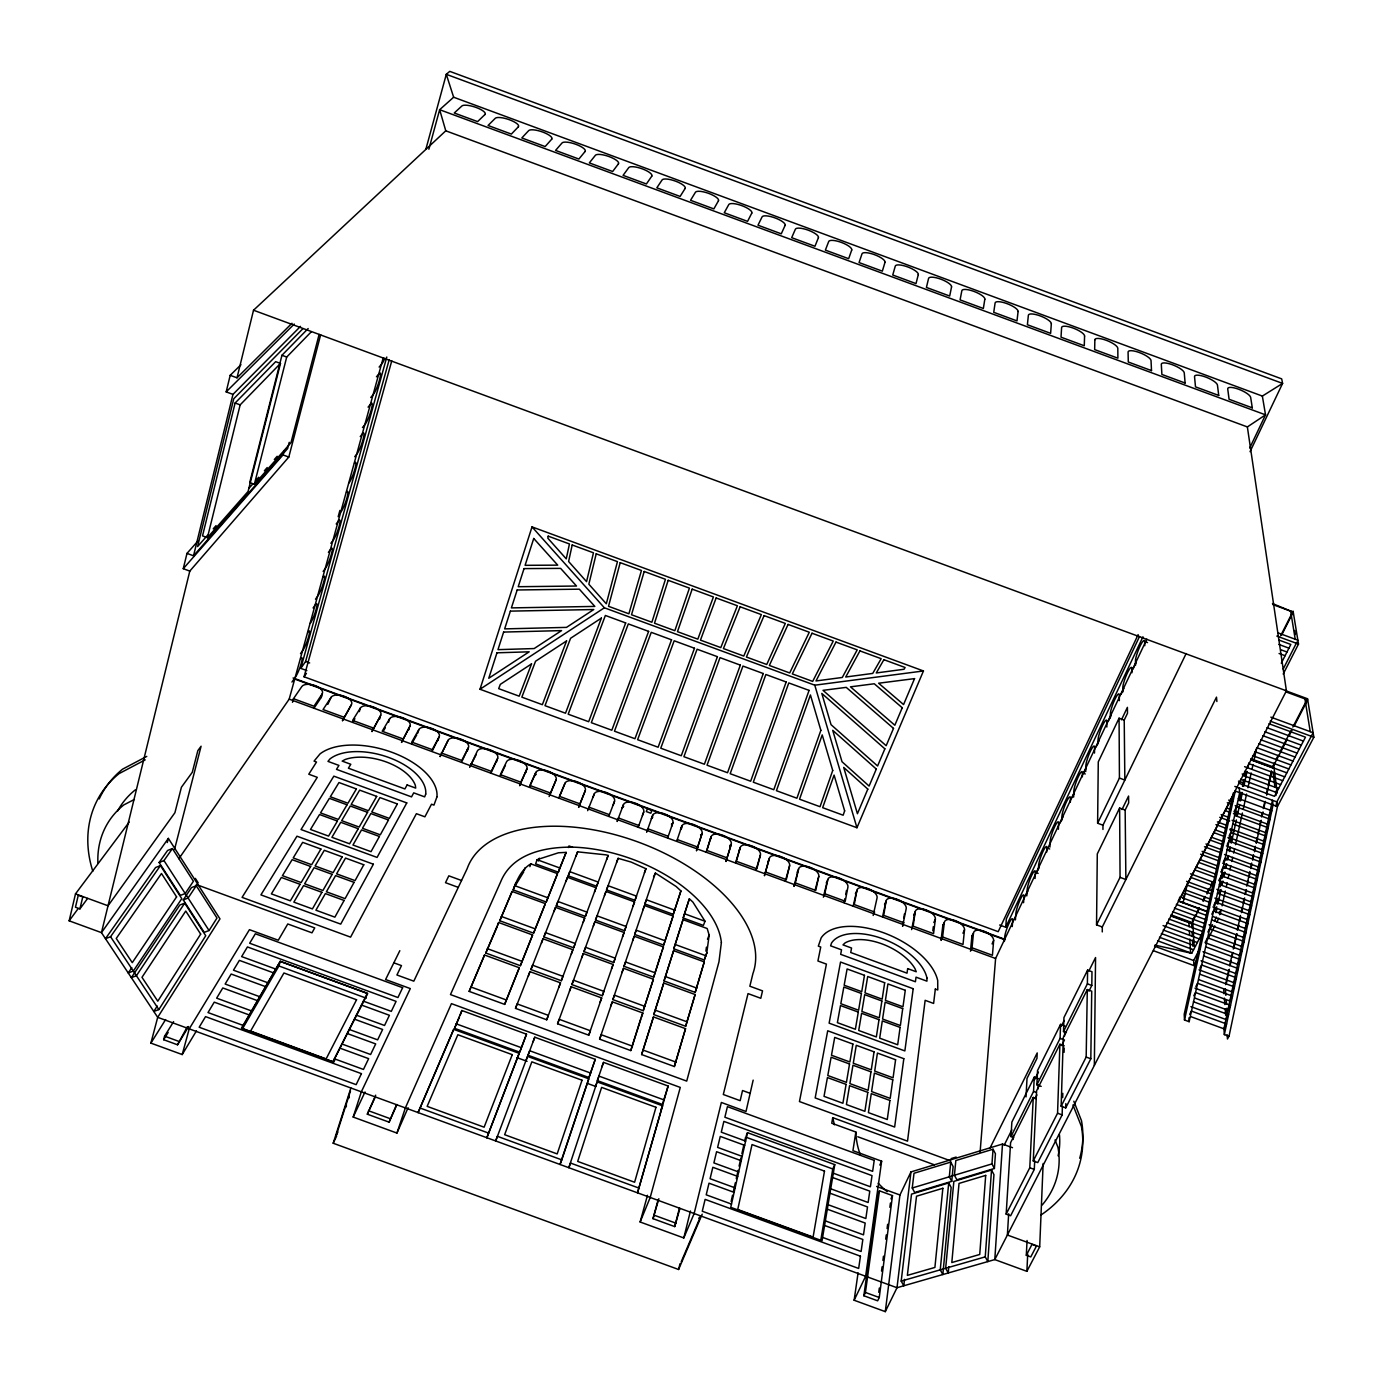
<?xml version="1.0" encoding="UTF-8"?>
<svg xmlns="http://www.w3.org/2000/svg" width="1383" height="1383" viewBox="0 0 1383 1383"><rect width="100%" height="100%" fill="white"/><g stroke="black" fill="none" stroke-linecap="round" stroke-linejoin="round"><path stroke-width="1.5" d="M1110.342 717.777L1110.342 714.026A11.444 1.971 -69.1 0 1 1114.802 699.556A11.444 1.971 -69.1 0 1 1119.296 695.096L1119.331 700.662M1106.832 727.026L1106.867 721.373A11.358 1.953 -69.2 0 0 1102.476 725.643A11.358 1.953 -69.2 0 0 1098.016 740.061L1097.981 743.864M1102.268 931.917L1102.303 926.973L1216.504 697.136L1216.884 701.509M1102.943 829.454L1102.977 825.202L1186.13 653.571M1094.351 1065.394L1095.561 957.537L1088.888 970.901M1102.303 926.973L1096.546 924.864L1097.289 853.916L1119.625 808.018L1125.157 810.058L1125.883 879.519L1120.057 877.358L1119.625 808.018M1102.977 825.202L1097.618 823.231L1098.275 761.895L1119.072 718.192L1124.223 720.094L1124.846 780.047L1119.435 778.059L1119.072 718.192M1094.506 753.061L1094.575 747.321A11.289 1.936 -69.4 0 0 1090.305 751.401A11.289 1.936 -69.4 0 0 1085.845 765.784L1085.724 771.576M1090.824 1058.773L1091.723 991.196L1087.297 989.571L1063.32 1037.406L1061.141 1106.21L1065.723 1107.887L1090.824 1058.773L1086.174 1057.061L1087.297 989.571M1088.94 991.179L1091.809 985.457L1091.982 971.73L1087.608 970.123L1063.942 1017.577L1063.51 1031.562L1066.414 1032.634M1063.51 1031.562L1087.384 983.832L1087.608 970.123M1082.353 776.831L1082.44 772.959L1085.257 773.979M1073.64 797.057L1073.813 791.18A11.202 1.902 -69.5 0 1 1078.273 776.848A11.202 1.902 -69.5 0 1 1082.44 772.959M1065.723 1107.887L1065.844 1103.582M1064.27 1045.859L1059.897 1044.251L1036.593 1090.772L1033.257 1160.942L1037.769 1162.584L1062.144 1114.905L1062.403 1106.262M1062.68 1097.635L1062.801 1093.331M1064.063 1052.325L1064.201 1048.02M1064.582 1035.988L1064.703 1031.96M1070.338 802.209L1070.459 798.268A11.133 1.884 -69.6 0 0 1066.379 801.967A11.133 1.884 -69.6 0 0 1061.937 816.281L1061.781 820.24M1033.257 1160.942L1057.563 1113.229L1059.897 1044.251M1041.174 1086.381L1036.87 1084.808L1060.087 1038.391L1060.571 1024.371L1064.875 1025.944M129.207 822.09L75.495 893.867L69.15 920.819L101.46 932.643L157.697 1017.335L896.997 1287.729L994.792 1259.585L1026.878 1271.34L1039.688 1246.844L1043.145 1163.483M1058.375 829.247L1058.617 823.283A11.064 1.867 -69.7 0 0 1054.641 826.792A11.064 1.867 -69.7 0 0 1050.198 841.071L1049.922 847.087M1026.878 1271.34L1027.707 1254.104M1036.87 1084.808L1037.544 1070.528L1060.571 1024.371M1036.126 1098.482L1033.257 1097.428L1010.593 1142.686L1006.167 1214.118L1010.627 1215.743L1034.294 1169.413L1034.691 1160.873M1038.045 1088.94L1038.235 1084.842M1006.167 1214.118L1029.782 1167.753L1033.257 1097.428M1013.791 1137.639L1010.973 1136.601L1033.55 1091.446L1034.259 1077.132L1038.512 1078.705M1026.324 1255.297L1031.995 1244.406L1036.455 1246.048L1030.767 1256.922L1026.324 1255.297L1027.05 1240.482M1046.741 852.014L1046.931 847.969L1049.68 848.989M1026.013 1096.909L1027.016 1078.429L1036.956 1058.41L1037.215 1052.93L989.934 1148.218M1038.391 869.613L1038.616 865.551A10.995 1.85 -69.8 0 1 1043.059 851.323A10.995 1.85 -69.8 0 1 1046.931 847.969M1035.037 878.499L1035.383 872.379L1038.114 873.382M1026.791 895.925L1027.154 889.736A10.926 1.815 -69.9 0 1 1031.597 875.56A10.926 1.815 -69.9 0 1 1035.383 872.379M1008.674 1213.79L1007.377 1235.019L1039.688 1246.844M1013.151 1139.488L1013.411 1135.236M1010.973 1136.601L1011.872 1122.062L1034.259 1077.132M1023.576 902.684L1023.973 896.495A10.874 1.798 -70 0 0 1020.274 899.503A10.874 1.798 -70 0 0 1015.848 913.644L1015.416 919.885M1012.494 1147.7L1002.502 1144.035L994.792 1259.585L1286.415 690.826L1247.362 426.932L445.775 130.815L439.656 109.706L453.641 97.225L1262.351 396.074L1282.594 383.419L1281.695 378.873L449.769 71.363L446.294 74.319L425.86 149.295M994.394 1168.479L995.432 1153.768L993.046 1149.221L955.826 1160.544L954.443 1175.239L956.863 1179.785L994.394 1168.479L991.974 1163.898L993.046 1149.221M1012.252 926.575L1012.684 920.317A10.805 1.781 -70.1 0 0 1009.089 923.153A10.805 1.781 -70.1 0 0 1004.663 937.259L1004.352 941.46M991.525 1170.035L993.945 1174.634L987.808 1261.59L985.249 1256.853L991.525 1170.035L953.855 1181.393L945.661 1268.263L948.237 1272.982L948.824 1266.621M999.65 925.02L1005.735 927.25L1006.357 918.831L1139.523 636.457M980.098 1152.229L995.604 958.471L1146.835 639.153M993.651 940.544L992.424 955.273L972.042 947.787L973.459 933.127A10.891 5.411 25.4 0 1 984.056 931.208A10.891 5.411 25.4 0 1 993.651 940.544L992.06 943.915M951.746 1181.341L953.146 1166.612L950.743 1162.1L914.007 1173.268L912.244 1187.997L914.699 1192.492L951.746 1181.341L949.308 1176.795L950.743 1162.1M970.659 949.084L971.886 936.498L973.459 933.127M948.721 1182.932L940.25 1269.836L942.826 1274.538L951.158 1187.478L948.721 1182.932L911.518 1194.134L901.197 1281.107L903.79 1285.775L904.534 1279.396M964.521 929.843L963 944.468L942.601 936.982L944.33 922.444A10.874 5.428 25 0 1 955.048 920.542A10.874 5.428 25 0 1 964.521 929.843L962.948 933.214M944.33 922.444L942.791 925.815L941.045 940.388L942.601 936.982M1002.502 1144.035L910.965 1171.92L896.997 1287.729L885.293 1311.637L854.141 1300.245L858.082 1272.844M935.375 919.159L933.56 933.663L913.16 926.178L915.183 911.743A10.857 5.446 24.6 0 1 926.022 909.893A10.857 5.446 24.6 0 1 935.375 919.159L933.853 922.53M932.799 930.845L933.318 926.696M885.293 1311.637L899.935 1194.998L910.965 1171.92M879.26 1297.513L892.502 1195.603L879.45 1190.832L877.946 1194.03L863.839 1295.75L877.652 1300.815L879.26 1297.513L865.43 1292.465L879.45 1190.832M878.758 1292.31L879.329 1288.057M881.541 1271.063L882.095 1266.811M882.924 1260.432L883.478 1256.179M885.708 1239.185L886.261 1234.933M887.091 1228.553L887.644 1224.301M889.874 1207.307L890.427 1203.054M706.782 952.904L709.151 935.098L707.18 928.529L683.012 919.66L673.798 948.79L704.293 959.975L706.782 952.904L704.293 959.975M705.9 951.141L706.436 947.182M950.622 1160.856L832.722 1117.654L831.753 1123.221L855.852 1132.037L852.931 1150.656L881.645 1161.184L865.637 1276.25L854.141 1300.245M911.639 929.601L915.183 911.743M903.203 922.15L902.598 926.282L906.245 908.458A10.839 5.446 24.1 0 0 896.997 899.227A10.839 5.446 24.1 0 0 886.054 901.042L882.544 916.739M903.825 918.035L904.43 913.904M886.054 901.042L883.72 915.373L904.119 922.859M834.762 1164.624L822.038 1240.741L730.76 1207.342L747.511 1132.677L834.762 1164.624L832.773 1168.981L820.672 1240.949M873.174 915.477L877.099 897.757A10.822 5.463 23.7 0 0 867.954 888.577A10.822 5.463 23.7 0 0 856.89 890.341L853.173 905.951M856.89 890.341L854.279 904.568L874.678 912.054M844.149 902.65L844.927 898.587M845.704 894.524L846.482 890.462M824.821 893.746L827.743 879.623A10.805 5.463 23.3 0 1 838.928 877.911A10.805 5.463 23.3 0 1 847.935 887.039L845.22 901.232L824.821 893.746L823.352 897.187M823.784 895.164L827.743 879.623M1224.353 1034.622L1273.034 804.958L1272.446 800.29L1223.938 1028.814L1224.353 1034.622L1229.003 1036.334L1277.425 806.583L1313.85 737.225L1307.523 698.761L1285.222 690.549M1275.956 806.099L1276.837 801.898L1313.107 732.713L1270.839 717.155M818.788 876.338L815.763 890.427L795.346 882.924L798.579 868.922A10.805 5.48 22.8 0 1 809.885 867.245A10.805 5.48 22.8 0 1 818.788 876.338L815.175 889.839M1225.649 984.644L1228.778 969.967M1229.677 965.783L1232.374 953.198M1233.273 949.015L1236.402 934.338M1237.301 930.137L1240.447 915.477M1241.346 911.276L1242.245 907.092M1243.144 902.892L1244.043 898.708M1244.942 894.507L1245.824 890.324M1246.723 886.123L1249.869 871.463M1250.768 867.262L1251.667 863.078M1252.566 858.878L1253.465 854.694M1254.346 850.493L1255.245 846.31M1256.144 842.109L1257.043 837.925M1257.942 833.724L1258.841 829.541M1259.74 825.34L1260.639 821.156M1261.538 816.955L1262.437 812.772M1263.319 808.571L1264.667 802.296M1266.465 793.911L1267.364 789.71M1268.263 785.527L1271.409 770.85M1226.202 983.987L1229.349 969.293M1230.248 965.109L1231.147 960.908M1232.046 956.708L1232.945 952.507M1233.843 948.306L1236.972 933.629M1237.871 929.428L1238.77 925.227M1239.669 921.026L1240.568 916.843M1241.467 912.642L1244.614 897.947M1245.513 893.746L1246.411 889.546M1247.31 885.362L1248.209 881.161M1249.108 876.96L1250.007 872.759M1250.906 868.559L1251.788 864.375M1252.687 860.174L1253.586 855.973M1254.485 851.772L1255.384 847.572M1256.283 843.388L1261.227 820.292M1262.126 816.091L1263.025 811.907M1263.924 807.707L1265.272 801.414M1266.621 795.104L1271.547 772.025M1220.238 914.267L1221.172 910.049M1222.088 905.83L1225.321 891.067M1226.254 886.849L1227.17 882.631M1228.104 878.412L1229.02 874.194M1229.936 869.976L1230.87 865.758M1231.786 861.54L1232.72 857.322M1233.636 853.104L1234.57 848.885M1235.486 844.667L1242.418 813.031M1243.334 808.813L1246.567 794.049M1247.95 787.722L1251.183 772.959M1252.116 768.741L1253.033 764.522M1253.966 760.304L1256.732 747.65L1292.967 761.065M1233.429 792.77L1184.211 1014.24L1184.488 1019.997L1189.138 1021.691L1239.687 792.684L1239.22 788.051M1216.521 903.566L1217.455 899.365M1220.221 886.78L1221.154 882.579M1222.071 878.378L1223.004 874.177M1230.403 840.605L1231.319 836.404M1235.953 815.417L1236.886 811.216M1239.185 800.722L1241.035 792.321M1242.435 786.028L1243.818 779.735M1244.752 775.535L1245.668 771.334M1215.968 912.694L1216.902 908.475M1217.818 904.257L1221.068 889.494M1222.002 885.276L1222.918 881.057M1223.851 876.857L1224.785 872.638M1225.701 868.42L1226.635 864.202M1227.568 859.984L1228.502 855.766M1229.418 851.548L1230.351 847.33M1231.285 843.111L1236.385 819.929M1237.301 815.711L1239.635 805.165M1240.551 800.947L1242.418 792.511M1243.801 786.184L1247.051 771.42M1247.985 767.219L1248.901 763.001M1184.488 1019.997L1235.278 791.076L1277.425 806.583L1276.837 801.898L1234.829 786.443M731.14 1201.464L732.541 1195.223M733.474 1191.074L735.341 1182.759M736.275 1178.61L738.142 1170.295M739.075 1166.146L740.96 1157.83M741.893 1153.681L743.76 1145.366M744.694 1141.217L745.627 1137.068L832.773 1168.981M753.165 1080.123L746.007 1111.5L721.356 1102.476L694.145 1213.531L683.79 1237.958L640.139 1222.002L647.486 1195.292M1183.053 902.874L1187.841 881.835M1208.068 912.071L1178.765 901.301L1179.734 897.1M798.579 868.922L793.911 886.382L795.346 882.924M79.92 908.873L82.773 896.91L78.278 895.268L75.46 907.231L79.92 908.873L87.613 898.449M785.354 881.057L789.624 865.637A10.787 5.48 22.4 0 0 780.825 856.578A10.787 5.48 22.4 0 0 769.397 858.203L764.471 875.577L769.397 858.203M789.624 865.637L786.305 879.605L765.871 872.12M320.666 334.738L288.805 457.064L189.799 571.093L183.265 568.69L186.982 553.39L198.305 540.615M300.509 326.371L232.966 394.38L226.172 391.89L230.2 375.312L240.97 364.732M189.799 571.093L101.46 932.643L168.363 838.392L219.983 918.882L157.697 1017.335L150.885 1043.11L182.21 1054.555L196.455 1030.854M186.982 553.39L193.534 555.793L232.966 394.38M230.2 375.312L237.012 377.818L253.521 310.224L445.775 130.815M235.11 403.006L202.523 535.878L207.415 537.676L248.076 491.449L280.472 363.435L275.666 361.672L235.11 403.006L240.158 404.873L280.472 363.435M350.884 1087.989L333.199 1143.24L678.586 1269.49L680.004 1263.734M207.415 537.676L240.158 404.873M683.79 1237.958L690.445 1211.007M308.167 328.532L281.942 355.275L249.735 482.581L254.368 484.292L290.983 442.646L319.145 334.392M254.368 484.292L286.713 357.039L311.348 331.73M658.031 1200.012L653.018 1218.665L674.731 1226.6L679.502 1207.86M674.731 1226.6L679.848 1208.69M167.291 842.558L168.363 838.392M174.517 849.456L201.088 746.232L197.838 750.641L192.272 772.319L181.415 787.238L174.915 812.72L108.03 905.779L75.495 893.867M183.265 568.69L282.996 454.921L284.068 450.772M289.237 442.318L287.612 448.576L193.534 555.793M755.948 870.27L760.443 854.919A10.787 5.48 21.9 0 0 751.764 845.912A10.787 5.48 21.9 0 0 740.233 847.502L735.566 862.785M760.443 854.919L756.829 868.783L736.396 861.298L740.233 847.502M346.39 1104.481L346.269 1105.708M188.641 1026.532L177.525 1044.787L163.643 1039.705L164.594 1036.161L173.601 1021.639M348.758 1097.134L348.395 1098.448L349.311 1096.926M653.018 1218.665L658.861 1198.733M177.525 1044.787L187.379 1026.67M428.868 149.226L439.656 109.706L1265.531 414.848L1249.748 447.971M182.21 1054.555L189.229 1028.866L249.441 929.67L278.294 940.233L287.768 923.965L311.97 932.834L314.736 927.924L196.265 884.532M338.178 516.672L339.907 510.431M178.891 858.705L289.185 699.141L383.264 357.73M306.853 670.599L300.785 668.369L386.791 357.039M292.47 702.305L293.473 698.692L301.84 686.538A10.926 5.446 15.3 0 1 315.134 685.588A10.926 5.446 15.3 0 1 322.118 693.989L321.098 697.568L314.114 708.079M300.785 668.369L305.608 661.472L389.142 359.891M1138.14 634.607L998.198 931.675L304.053 676.788L391.769 360.825M601.83 1066.846L603.541 1062.386L668.127 1086.035L637.511 1192.82L662.561 1105.812L597.162 1081.869L595.433 1086.364M603.541 1062.386L597.318 1080.607L662.405 1104.429L668.127 1086.035M674.368 1066.535L685.536 1028.658L653.467 1016.92L641.643 1054.555L674.368 1066.535L685.536 1028.658M685.674 1026.272L695.113 994.533L663.754 983.036L653.796 1014.586L685.674 1026.272L695.113 994.533M695.2 992.389L704.258 961.894L673.607 950.657L664.013 980.945L695.2 992.389L704.258 961.894M351.386 704.725L342.5 720.664L351.386 704.725A10.891 5.446 15.7 0 0 344.298 696.289A10.891 5.446 15.7 0 0 331.107 697.291L327.788 704.379M731.261 844.2L725.971 861.436L731.261 844.2A10.787 5.48 21.5 0 0 722.704 835.228A10.787 5.48 21.5 0 0 711.052 836.784L706.16 851.997M242.284 1029.108L278.917 965.974L280.248 961.375L367.359 993.253L332.957 1061.816L241.818 1028.485L280.248 961.375L367.688 993.616L332.957 1061.816L241.489 1028.105L280.248 961.375M359.321 711.605L360.375 708.027A10.874 5.463 16.2 0 1 373.445 706.99A10.874 5.463 16.2 0 1 380.636 715.478L372.027 731.503L380.636 715.478M388.554 722.341L389.626 718.78A10.857 5.463 16.6 0 1 402.574 717.691A10.857 5.463 16.6 0 1 409.904 726.213L401.554 742.36L409.904 726.213M711.052 836.784L706.92 850.459L727.354 857.961M683.167 918.001L689.356 898.794L692.918 902.114L705.019 921.268L703.377 925.4L683.167 918.001L689.356 898.794M641.643 1054.555L653.467 1016.92M653.796 1014.586L663.754 983.036M664.013 980.945L673.607 950.657M673.798 948.79L683.012 919.66M417.787 733.059L418.876 729.515A10.839 5.48 17 0 1 431.721 728.392A10.839 5.48 17 0 1 439.137 736.949L432.084 751.384M702.08 833.5L696.513 850.631L702.08 833.5A10.77 5.497 21 0 0 693.626 824.562A10.77 5.497 21 0 0 681.854 826.066L680.54 829.541A10.77 5.497 21.1 0 1 681.957 827.812M630.786 1050.579L642.836 1013.013L612.306 1001.828L599.6 1039.152L630.786 1050.579L640.536 1019.306M623.526 968.29L612.859 999.598L643.233 1010.714L653.381 979.233L623.526 968.29L621.883 972.577M653.692 977.176L663.442 946.94L634.244 936.222L623.992 966.285L653.692 977.176L661.178 953.164M644.513 905.537L634.659 934.441L663.702 945.09L673.089 916.03L644.513 905.537L642.939 909.72M655.386 873.053L644.858 903.946L673.279 914.37L680.903 890.929L676.131 886.486L655.386 873.053L653.519 876.96M643.233 1010.714L653.381 979.233M663.702 945.09L673.089 916.03M673.279 914.37L680.903 890.929M448.127 740.251L440.157 756.518L448.127 740.251A10.822 5.48 17.5 0 1 460.833 739.092A10.822 5.48 17.5 0 1 468.388 747.684L461.559 762.189M350.487 1090.893L336.138 1135.72L337.901 1132.02M480.005 689.253L532.023 526.888L923.446 670.962L856.959 827.743L480.005 689.253L604.371 607.794L814.777 685.19L923.446 670.962M408.089 1107.731L396.938 1133.075L353.184 1117.066L361.343 1091.827L410.302 988.586L385.598 979.527L399.825 950.691M469.667 767.358L477.36 750.986A10.822 5.48 17.9 0 1 489.962 749.776A10.822 5.48 17.9 0 1 497.621 758.42L491.017 773.011M396.99 1104.533L389.09 1122.149L367.325 1114.197L375.675 1095.163M597.162 1081.869L568.811 1167.701L570.591 1163.086L639.378 1188.239M676.736 841.192L681.854 826.066M389.09 1122.149L396.385 1105M667.695 837.873L672.899 822.781A10.77 5.497 20.6 0 0 664.549 813.878A10.77 5.497 20.6 0 0 652.672 815.348L651.376 818.822A10.77 5.497 20.6 0 1 652.828 817.128M588.985 1077.547L595.26 1059.361L534.772 1037.215L528.029 1055.246L588.985 1077.547L595.26 1059.361M561.775 1159.87L588.778 1078.809L527.545 1056.387L495.684 1140.94L497.361 1136.307L561.775 1159.87L560.011 1164.486L588.778 1078.809M396.938 1133.075L405.375 1107.921L451.446 1003.643L680.28 1087.436L650.2 1197.471L640.139 1222.002M520.821 782.156L519.628 785.682L526.854 769.155A10.805 5.48 18.3 0 0 519.074 760.46A10.805 5.48 18.3 0 0 506.593 761.722L500.352 774.636L520.821 782.156L526.854 769.155M453.693 1029.35L418.098 1112.572L453.693 1029.35L519.161 1053.327L486.868 1137.725L519.161 1053.327M529.533 787.152L535.826 772.44A10.787 5.497 18.8 0 1 548.187 771.161A10.787 5.497 18.8 0 1 556.07 779.874L549.933 794.637M454.54 1028.33L461.853 1010.506L526.508 1034.19L519.697 1052.186L454.54 1028.33L459.484 1016.92M460.314 1015.018L461.853 1010.506M469.165 991.386L484.534 955.013L519.299 967.754L504.657 1004.386L469.165 991.386L484.534 955.013M485.796 953.025L498.641 922.513L532.611 934.977L520.371 965.697L485.796 953.025L497.137 926.852M497.638 925.417L498.641 922.513M499.782 920.75L512.108 891.447L545.351 903.635L533.579 933.145L499.782 920.75L512.108 891.447M571.127 986.736L557.574 1023.766L588.76 1035.193L601.674 997.938L571.127 986.736L569.519 991.11M583.263 953.544L571.905 984.592L602.279 995.725L613.136 964.487L583.263 953.544L581.69 957.849M594.88 921.787L583.972 951.608L613.672 962.499L624.096 932.505L594.88 921.787L593.324 926.04M605.996 891.413L595.503 920.075L624.563 930.724L634.572 901.906L605.996 891.413L604.457 895.596M618.115 858.324L606.549 889.891L634.97 900.316L645.93 868.731L631.167 862.076L618.115 858.324L616.593 862.439M513.179 889.874C516.793 880.072 521.564 869.233 530.847 863.856L557.522 873.641L546.233 902.01L513.179 889.874L515.824 882.873M549.12 796.522L556.07 779.874M524.226 870.443L525.212 867.625M529.879 866.657L530.847 863.856M537.088 859.673L535.636 863.874L558.334 872.206L566.148 852.395L558.455 852.775L537.088 859.673L559.821 868.005L566.148 852.395M585.286 790.609L578.613 807.344L585.286 790.609A10.787 5.497 19.2 0 0 577.281 781.844A10.787 5.497 19.2 0 0 565.042 783.176L558.974 797.956M538.35 860.987L539.318 858.186M647.313 830.388L652.672 815.348M504.657 1004.386L519.299 967.754M520.371 965.697L532.611 934.977M533.579 933.145L545.351 903.635M546.233 902.01L557.522 873.641M558.334 872.206L559.821 868.005M515.513 1008.363L517.104 1003.902L548.342 1015.347L546.717 1019.79L515.513 1008.363L529.931 971.644L560.495 982.846L558.905 987.22M528.375 976.035L529.931 971.644M530.934 969.569L532.507 965.196L562.933 976.346L561.325 980.703L530.934 969.569L543.018 938.78L572.89 949.723L571.3 954.045M593.013 797.403L594.258 793.911A10.787 5.497 19.7 0 1 606.376 792.528A10.787 5.497 19.7 0 1 614.501 801.327L613.239 804.82M541.462 943.102L543.018 938.78M543.917 936.931L545.455 932.609L575.207 943.517L573.634 947.822L543.917 936.931L555.517 907.352L584.732 918.07L583.177 922.323M553.995 911.622L555.517 907.352M556.329 905.709L557.85 901.457L586.945 912.123L585.407 916.376L556.329 905.709L567.479 877.289L596.056 887.765L594.534 891.966M565.975 881.49L567.479 877.289M568.223 875.837L569.727 871.636L598.182 882.077L596.661 886.261L568.223 875.837L577.593 851.842L605.996 854.85L608.14 855.455L606.636 859.586M576.106 855.991L577.593 851.842M638.272 827.069L643.7 812.063A10.77 5.497 20.1 0 0 635.471 803.212A10.77 5.497 20.1 0 0 623.456 804.629L617.146 821.485L618.426 817.975L638.877 825.495M519.697 1052.186L526.508 1034.19M525.903 1060.899L527.545 1056.387M528.029 1055.246L529.672 1050.734L590.697 1073.087M533.146 1041.693L534.772 1037.215M623.456 804.629L622.194 808.104A10.77 5.497 20.1 0 1 623.698 806.427M606.549 889.891L608.088 885.708L636.543 896.149L634.97 900.316M557.574 1023.766L559.199 1019.323L590.42 1030.767L588.76 1035.193M571.905 984.592L573.513 980.219L603.922 991.369L602.279 995.725M583.972 951.608L585.545 947.303L615.279 958.212L613.672 962.499M595.503 920.075L597.058 915.84L626.153 926.506L624.563 930.724M642.404 815.538L643.7 812.063M546.717 1019.79L560.495 982.846M561.325 980.703L572.89 949.723M573.634 947.822L584.732 918.07M585.407 916.376L596.056 887.765M596.661 886.261L608.14 855.455M646.622 832.307L647.936 828.815L668.369 836.317M644.392 872.846L645.93 868.731M632.999 906.072L634.572 901.906M622.506 936.74L624.096 932.505M611.511 968.774L613.136 964.487M600.032 1002.295L601.674 997.938M672.899 822.781L671.585 826.239A10.77 5.497 20.6 0 0 671.481 823.974M644.858 903.946L646.449 899.78L674.887 910.221M634.659 934.441L636.266 930.206L665.344 940.872M632.636 940.457L634.244 936.222M623.992 966.285L625.617 961.998L655.352 972.906M612.859 999.598L614.501 995.241L644.91 1006.392M610.646 1006.184L612.306 1001.828M599.6 1039.152L601.294 1034.743L632.498 1046.188M608.831 816.264L614.501 801.327M597.318 1080.607L599.046 1076.13L664.203 1099.986M661.817 951.158L663.442 946.94M641.159 1017.352L642.836 1013.013M707.491 939.247L709.151 935.098M587.671 810.663L594.258 793.911M660.763 1110.272L662.561 1105.812M568.344 847.554L568.983 845.947L572.787 847.347M681.197 1261.866L699.642 1218.596M678.586 1269.49L702.184 1214.188M565.042 783.176L559.406 796.314L579.857 803.817M746.25 1135.599L747.511 1132.677M535.826 772.44L529.879 785.475L550.348 792.978M367.325 1114.197L375.45 1096.667M970.451 951.193L972.042 947.787M879.847 1165.039L881.645 1161.184M353.184 1117.066L365.026 1091.982M1005.735 927.25L1142.963 636.785M1026.03 894.939L1027.88 891.05M1037.094 871.567L1038.944 867.66M1060.173 822.833L1062.957 816.99M1072.188 797.507L1074.021 793.617M1084.186 772.181L1086.035 768.274M1096.183 746.837L1098.949 740.994M1108.181 721.511L1110.947 715.651M1121.112 694.231L1123.878 688.371M1133.109 668.888L1135.875 663.045M333.199 1143.24L336.605 1136.117M890.98 1198.802L892.502 1195.603M1121.457 719.834L1127.404 707.353L1127.491 713.265L1124.223 720.094M1250.042 451.688L1282.594 383.419L446.294 74.319L453.641 97.225M345.733 1107.351L346.442 1105.899M863.839 1295.75L865.43 1292.465M500.076 776.33L505.417 765.248M1097.618 823.231L1119.435 778.059M1121.993 809.556L1128.58 796.055L1128.666 802.883L1125.157 810.058M497.621 758.42L491.293 771.299L470.825 763.796M1096.546 924.864L1120.057 877.358M698.864 1218.388L699.47 1217.144M1034.588 1079.725L1038.408 1072.084M1061.262 1026.272L1064.115 1020.533M1004.179 1145.193L1011.82 1129.911M1035.02 1098.672L1036.904 1094.904M1061.66 1045.565L1064.443 1039.999L1060.087 1038.391M1280.675 635.713L1293.088 611.148L1298.499 644.063L1283.199 674.057M1281.782 634.814L1293.243 612.116L1272.637 604.509M333.424 1062.714L335.36 1058.911M1281.28 663.218L1290.823 644.443L1278.722 639.983M1283.165 669.095L1296.891 642.127M1061.141 1106.21L1086.174 1057.061M471.534 763.693L476.219 754.513M1178.765 901.301L1235.278 791.076M1182.793 897.982L1185.162 893.366L1209.451 902.286M1242.816 786.357L1244.389 783.279L1238.494 781.118M1240.274 795.795L1241.865 792.736M1229.176 835.695L1230.853 832.445L1264.511 844.84L1261.953 849.698L1228.329 837.32M1227.274 844.27L1228.951 841.037L1262.696 853.432L1260.138 858.29L1226.427 845.895M1230.472 842.385L1232.063 839.308L1228.069 837.839M468.388 747.684L461.749 760.46L441.281 752.957M1228.674 850.51L1230.265 847.433M1192.44 920.594L1195.327 915.027M1197.263 911.311L1199.182 907.594M1203.037 900.16L1204.973 896.443M1206.892 892.726L1208.828 889.01M1210.747 885.293L1212.684 881.576M1287.141 739.525L1272.446 767.824L1274.262 762.88M1276.215 759.111L1278.169 755.343M1280.122 751.574L1290.892 730.829M1292.846 727.06L1307.523 698.761M1223.454 861.54L1225.148 858.29L1259.031 870.754L1256.456 875.612L1222.624 863.165M1191.558 923.723L1199.268 908.856M1203.124 901.422L1205.06 897.705M1206.979 893.988L1213.738 880.971M1289.094 735.756L1292.033 730.086M1293.987 726.317L1306.728 701.786M1226.081 860.209L1228.467 855.61M1221.535 870.218L1223.229 866.985L1257.182 879.467L1254.606 884.325L1220.688 871.843M1224.283 868.403L1226.669 863.805M1222.468 876.632L1224.854 872.033M1220.636 884.895L1222.244 881.818M1218.821 893.176L1220.411 890.116M1213.773 905.329L1215.484 902.096L1249.713 914.682L1247.138 919.539L1212.926 906.954M1216.971 901.509L1218.579 898.431M1211.819 914.215L1213.513 910.965L1247.829 923.567L1245.236 928.425L1212.995 916.566M1154.891 945.108L1191.697 953.302L1203.054 931.589L1168.825 919.021M1215.138 909.858L1216.746 906.799M1207.878 932.056L1209.572 928.823L1244.043 941.477L1241.45 946.335L1209.053 934.424M1153.422 950.709L1193.944 965.593L1193.65 960.528L1199.597 949.205M1209.503 930.31L1212.476 924.657M1214.447 920.871L1216.435 917.102M1193.944 965.593L1196.917 959.906M1207.86 939.092L1214.81 925.832M1216.798 922.046L1218.786 918.26M1199.891 968.221L1201.602 964.988L1236.35 977.746L1233.74 982.604L1199.026 969.846M1195.846 986.546L1197.557 983.296L1232.46 996.123L1229.85 1000.964L1194.981 988.171M1193.806 995.76L1195.517 992.51L1230.49 1005.372L1227.879 1010.212L1194.877 998.094M1189.708 1014.309L1191.42 1011.077L1226.548 1023.973L1223.938 1028.814L1190.798 1016.643M1229.003 1036.195L1227.464 1039.013L1227.136 1034.709M439.137 736.949L432.205 749.621L411.736 742.101L418.876 729.515M411.65 743.881L416.767 734.874M383.229 731.261L385.356 727.7M389.626 718.78L382.175 731.261L402.66 738.764M514.355 887.143L523.742 871.86M163.643 1039.705L168.156 1032.427M150.885 1043.11L165.614 1019.582M352.665 722.22L354.895 718.693M360.375 708.027L352.613 720.405L373.099 727.925M157.23 1006.046L153.79 1011.457L158.855 1009.573L205.739 935.738L184.7 903.151L179.825 905.035L131.35 977.643L136.416 975.724L184.7 903.151M209.058 930.534L216.993 918.035L196.265 885.742L191.459 887.627L183.265 899.901L204.217 932.367L209.058 930.534L163.972 860.572L172.408 848.557L193.395 881.265L185.201 893.522L180.36 895.406L159.114 862.508L167.585 850.476L172.408 848.557M331.107 697.291L323.052 709.548L343.537 717.068M322.118 693.989L313.976 706.212L293.473 698.692M196.265 885.742L188.105 898.016L183.265 899.901M131.8 967.668L128.239 972.975L133.321 971.039L181.778 898.639L160.445 865.602L155.57 867.539L105.471 938.694L110.554 936.723L160.445 865.602M304.053 676.788L306.438 673.348M291.951 682.061L295.564 676.892A10.839 1.642 -69.5 0 0 301.287 663.235A10.839 1.642 -69.5 0 0 300.56 658.775M300.509 653.623L302.912 650.235A10.908 1.677 -69.6 0 0 308.668 636.543A10.908 1.677 -69.6 0 0 307.96 631.893M313.077 607.95L315.462 604.665A10.978 1.694 -69.7 0 1 316.119 609.505A10.978 1.694 -69.7 0 1 310.345 623.249M315.497 599.167L317.883 595.9A11.047 1.711 -69.8 0 0 323.674 582.139A11.047 1.711 -69.8 0 0 323.069 577.074M69.15 920.819L78.105 908.7M323.138 571.421L325.524 568.206A11.116 1.729 -69.9 0 0 331.332 554.41A11.116 1.729 -69.9 0 0 330.762 549.137L328.393 552.318M330.865 543.312L333.251 540.165A11.185 1.763 -70.1 0 0 339.094 526.318A11.185 1.763 -70.1 0 0 338.576 520.838L336.207 523.95M354.705 456.718L357.056 453.78A11.427 1.832 -70.4 0 0 362.968 439.811A11.427 1.832 -70.4 0 0 362.588 433.674L360.254 436.579M362.467 427.554L365.198 424.218A11.513 1.85 -70.5 0 0 371.145 410.215A11.513 1.85 -70.5 0 0 370.817 403.853L368.085 407.138M370.748 397.509L373.462 394.241A11.6 1.867 -70.7 0 0 379.426 380.221A11.6 1.867 -70.7 0 0 379.149 373.617L376.435 376.816M379.115 367.048L381.829 363.885A11.704 1.902 -70.8 0 0 384.872 358.266M207.536 535.273L197.596 546.562L233.779 398.719L302.86 328.739M213.224 528.825L216.076 525.609M248.75 488.527L253.02 483.687M255.855 480.471L258.69 477.239M264.378 470.79L267.213 467.558M274.318 459.502L277.17 456.286M226.172 391.89L294.233 324.054M237.012 377.818L291.969 323.259M1247.362 426.932L1265.531 414.848L1262.351 396.074M146.771 756.397L122.586 769.155A125.144 101.218 30.3 0 0 99.213 798.925M145.198 759.855L119.094 773.598A125.576 101.443 30.3 0 0 92.817 871.238M134.393 799.426L123.83 804.906A103.932 83.568 30.2 0 0 97.916 863.251M159.114 862.508L163.972 860.572M951.089 1158.608L956.154 1157.07M912.244 1187.997L991.974 1163.898M901.197 1281.107L985.249 1256.853M164.594 1036.161L178.493 1041.261M368.466 1110.722L390.248 1118.691M654.418 1215.294L676.149 1223.246M1182.413 897.844L1209.676 907.853M1178.195 900.748L1208.535 911.898M1176.345 904.361L1206.65 915.494M1211.56 919.868L1245.945 932.505L1243.352 937.363L1209.001 924.743M1174.426 908.095L1206.719 919.972M1172.577 911.708L1204.835 923.567M1171.315 914.941L1191.524 922.375L1191.8 927.786M1170.658 915.425L1202.899 927.284M1171.366 916.203L1191.593 923.637M1166.924 922.738L1201.118 935.288M1163.086 925.573L1199.251 938.867M1163.189 929.998L1197.315 942.549M1205.596 946.819L1240.205 959.543L1237.612 964.383L1203.037 951.694M1161.374 933.577L1195.465 946.093M1159.473 937.259L1193.546 949.775M1203.608 955.878L1238.286 968.619L1235.676 973.476L1201.049 960.753M1157.657 940.803L1191.697 953.302M1154.546 946.162L1193.65 960.528M1199.58 974.116L1234.414 986.909L1231.804 991.767L1198.94 979.7M305.608 661.472L309.654 662.958M1193.477 1001.776L1228.536 1014.655L1225.908 1019.496L1190.901 1006.634M293.11 677.964L1005.251 939.437M293.611 678.638L1004.801 939.766M1087.384 983.832L1091.809 985.457M588.916 807.153L609.367 814.656M677.428 839.637L697.862 847.139M289.185 699.141L995.604 958.471M684.792 913.852L705.019 921.268M514.649 885.621L547.737 897.74M675.44 944.589L705.97 955.774M461.542 880.504L448.818 875.837L445.499 882.682L458.292 887.385M1033.55 1091.446L1036.42 1092.501M1057.563 1113.229L1062.144 1114.905M501.286 916.428L535.117 928.823M665.69 976.692L696.894 988.136M487.3 948.634L521.91 961.323M655.49 1010.264L687.403 1021.968M1029.782 1167.753L1034.294 1169.413M470.704 986.909L506.23 999.926M643.354 1050.164L676.131 1062.161M393.844 962.827L401.485 965.611L396.921 974.98L413.811 981.169L467.16 868.645A152.199 83.844 20.4 0 1 638.133 842.022A152.199 83.844 20.4 0 1 752.957 973.459L749.845 986.217L762.534 990.868L760.788 998.284L748.03 993.599L723.309 1094.506L740.164 1100.678L742.533 1090.53L750.156 1093.331M857.771 1136.757L934.58 1164.884M456.096 1023.8L521.322 1047.674M876.632 1186.458L899.935 1194.998M275.822 969.103L241.645 956.587L247.436 946.94L396.091 1001.378L391.303 1011.371L363.383 1001.154M745.627 1141.096L721.286 1132.176L723.879 1121.388L872.016 1175.619L870.408 1186.77L833.327 1173.199M516.948 1057.632L527.079 1061.331M587.844 1083.581L595.952 1086.537M273.644 972.906L239.38 960.372L233.468 970.192L267.974 982.812M361.447 1005.043L389.418 1015.295L384.543 1025.477L356.365 1015.174M744.659 1145.331L720.266 1136.411L717.621 1147.406L742.187 1156.395M832.601 1177.521L869.786 1191.143L868.144 1202.501L830.716 1188.792M265.743 986.701L231.151 974.03L225.135 984.039L259.969 996.797M354.376 1019.133L382.624 1029.471L377.645 1039.86L349.207 1029.453M741.219 1160.717L716.584 1151.711L713.887 1162.913L738.695 1171.989M829.973 1193.201L867.504 1206.944L865.844 1218.527L828.054 1204.697M257.705 1000.739L222.784 987.963L216.647 998.163L251.81 1011.025M347.168 1033.481L375.692 1043.923L370.609 1054.503L341.895 1043.992M737.692 1176.397L712.833 1167.287L710.084 1178.714L735.134 1187.876M827.311 1209.191L865.188 1223.056L863.493 1234.846L825.357 1220.895M249.51 1015.053L214.244 1002.156L208.003 1012.563L243.494 1025.546M339.838 1048.107L368.639 1058.652L363.452 1069.439L334.461 1058.825M734.114 1192.371L709.012 1183.191L706.212 1194.826L731.486 1204.074M824.579 1225.476L862.836 1239.462L861.108 1251.494L822.591 1237.405M419.689 1107.887L488.545 1133.075M1272.481 603.541L1292.569 611.856M1278.03 632.895L1297.876 640.208M1276.837 636.076L1298.499 644.063M1278.86 644.443L1288.939 648.16M1280.935 649.785L1286.985 651.998M1279.068 653.485L1285.101 655.715M253.521 310.224L1286.415 690.826M1285.862 691.846L1307.696 699.902M1135.564 665.171L1135.478 660.936A11.617 2.023 -68.8 0 1 1139.938 646.397A11.617 2.023 -68.8 0 1 1144.657 641.522L1147.562 642.594M281.942 355.275L286.713 357.039M1270.199 721.148L1313.85 737.225M1268.989 723.741L1305.466 737.174L1274.521 796.331L1238.563 783.089M1266.966 727.683L1303.408 741.098M1264.892 731.763L1301.282 745.16M1262.869 735.687L1299.225 749.085M1260.795 739.749L1297.116 753.13M1258.772 743.656L1295.076 757.037M1254.709 751.609L1290.927 764.955M1252.635 755.637L1288.835 768.965M1250.924 758.731L1272.325 766.614M1250.647 759.526L1286.812 772.838M1251.062 759.907L1272.464 767.79M1248.59 763.537L1284.703 776.848M1244.596 766.683L1282.698 780.704M1244.562 771.42L1280.606 784.68M1242.193 773.961L1246.118 775.396M1242.574 775.275L1278.601 788.535M1240.534 779.251L1276.526 792.494M1238.338 798.492L1271.738 810.784L1269.196 815.642L1237.802 804.093M1228.674 800.117L1232.616 801.57M282.996 454.921L288.805 457.064M1227.291 802.745L1231.233 804.197M1235.192 805.649L1239.151 807.102M1226.894 808.087L1230.853 809.539M1225.511 810.732L1229.47 812.201M1233.429 813.653L1237.387 815.106M1234.604 815.4L1268.142 827.743L1265.583 832.601L1232.097 820.275M1221.154 814.622L1229.072 817.526M1219.737 817.301L1229.66 820.949M1232.737 823.905L1266.327 836.266L1263.785 841.123L1230.213 828.78M1217.386 821.917L1227.291 825.565M1215.951 824.631L1225.891 828.296M1229.867 829.748L1233.843 831.218M1215.571 829.973L1225.494 833.621M1214.136 832.722L1224.093 836.387M1211.767 837.337L1223.696 841.728M1210.315 840.103L1222.278 844.512M1227.049 849.646L1260.864 862.076L1258.305 866.934L1224.525 854.521M1205.959 843.976L1221.898 849.854M1204.472 846.776L1220.48 852.654M1202.104 851.392L1220.083 857.996M1200.617 854.227L1218.648 860.848M1200.254 859.569L1218.267 866.19M1198.75 862.422L1216.833 869.077M1196.399 867.037L1216.452 874.419M1194.877 869.924L1215 877.323M1190.504 873.814L1214.62 882.665M1219.374 884.463L1253.465 896.997L1250.889 901.854L1216.833 889.338M1190.988 877.462L1213.15 885.621M1186.597 881.334L1212.77 890.963M1217.42 893.262L1251.598 905.813L1249.022 910.671L1214.879 898.12M1187.063 885.016L1211.301 893.937M1184.695 889.632L1210.92 899.278M278.917 965.974L366.253 998.18M532.023 526.888L604.371 607.794M110.554 936.723L158.855 1009.573M195.349 878.378L198.201 882.838M1055.022 1139.955L1057.943 1147.25A103.569 83.17 8.9 0 1 1042.212 1204.973M1073.813 1101.231L1081.489 1120.697A124.695 100.734 8.7 0 1 1079.708 1158.245M1072.931 1104.948L1081.385 1126.367A125.144 100.959 8.8 0 1 1040.95 1215.017M814.777 685.19L856.959 827.743M832.722 1117.654L834.381 1124.777M1294.678 630.527L1295.335 634.555M1290.65 611.148L1295.214 639.223M1304.912 698.864L1310.237 731.659M1273.708 765.404L1277.287 793.081M1273 772.06L1274.919 786.996M1275.454 791.266L1276.008 795.519M1219.408 911.432L1219.65 914.733M1225.355 988.88L1225.857 995.345M1226.185 999.632L1226.514 1003.937M1226.842 1008.242L1227.343 1014.69M1223.713 989.485L1224.041 993.789M1224.37 998.094L1224.854 1004.559M1225.182 1008.864L1225.684 1015.329M1192.734 921.458L1194.134 946.007M1192.042 931.865L1192.267 935.963M1192.492 940.06L1192.855 946.197M1188.931 922.703L1189.155 926.8M1189.38 930.897L1189.605 934.994M1189.829 939.074L1190.607 953.406M1188.948 1017.853L1189.138 1021.691M1144.657 641.522L1144.778 645.705M1131.968 672.743L1131.899 668.473A11.531 2.005 -69 0 0 1127.301 673.141A11.531 2.005 -69 0 0 1122.823 687.645L1122.875 691.949M887.143 1191.662A102.377 82.582 8.8 0 1 878.222 1183.243M860.382 1154.943A102.377 82.582 8.8 0 1 855.852 1132.037M1059.447 1134.7A102.377 82.582 8.8 0 1 1058.099 1155.825M942.791 925.815A10.857 5.446 25 0 1 943.811 923.948M855.42 893.746A10.805 5.463 23.7 0 1 856.578 891.931M826.291 883.046A10.805 5.48 23.3 0 1 827.501 881.248M971.886 936.498A10.874 5.428 25.4 0 1 972.871 934.631M709.704 840.242A10.77 5.497 21.5 0 1 711.087 838.513M729.723 845.341A10.77 5.497 21.5 0 1 729.913 847.658M379.927 716.913A10.874 5.463 16.2 0 1 379.582 719.039M884.55 904.43A10.822 5.463 24.2 0 1 885.656 902.615M321.53 695.476A10.908 5.446 15.3 0 1 321.098 697.568M467.454 749.05A10.822 5.497 17.5 0 1 467.247 751.228M346.476 492.175A11.271 1.781 -70.2 0 1 346.943 497.863A11.271 1.781 -70.2 0 1 341.082 511.745M438.29 738.349A10.839 5.48 17 0 1 438.031 740.493M496.618 759.768A10.805 5.497 17.9 0 1 496.462 761.947M409.109 727.631A10.857 5.48 16.6 0 1 408.815 729.775M534.633 775.967A10.787 5.497 18.8 0 1 536.276 774.324M738.868 850.943A10.77 5.497 22 0 1 740.199 849.197M525.782 770.469A10.787 5.497 18.3 0 1 525.661 772.665M700.593 834.658A10.77 5.497 21.1 0 1 700.749 836.957M117.52 811.147A102.74 82.98 30.3 0 1 135.257 789.918M913.679 915.131A10.839 5.446 24.6 0 1 914.733 913.281M768.014 861.644A10.787 5.48 22.4 0 1 769.294 859.88M797.161 872.345A10.787 5.48 22.8 0 1 798.406 870.564M354.48 463.115A11.341 1.798 -70.3 0 1 354.912 469.027A11.341 1.798 -70.3 0 1 349.017 482.944M926.938 977.988L926.938 981.169L916.03 977.159L915.408 981.757L840.674 954.339L841.521 949.827L830.595 945.816L831.563 942.981A52.519 27.625 24.5 0 1 882.734 938.763A52.519 27.625 24.5 0 1 926.938 977.988M1094.852 339.855L1094.662 349.605L1117.896 358.18L1117.81 348.343A12.309 3.527 22.2 0 0 1106.365 340.339A12.309 3.527 22.2 0 0 1094.852 339.855M1084.583 336.052L1084.272 345.767L1061.02 337.175L1061.608 327.564A12.291 3.527 21.9 0 1 1073.277 328.117A12.291 3.527 21.9 0 1 1084.583 336.052M1051.339 323.778L1050.631 333.338L1027.396 324.746L1028.364 315.289A12.291 3.527 21.7 0 1 1040.172 315.894A12.291 3.527 21.7 0 1 1051.339 323.778M985.699 1175.394L979.734 1254.467L951.815 1262.541L959.024 1183.416L985.699 1175.394M942.86 1188.274L934.908 1267.433L907.369 1275.385L916.514 1196.209L942.86 1188.274M1018.095 311.486L1016.989 320.908L993.737 312.316L995.103 302.998A12.274 3.527 21.5 0 1 1007.066 303.655A12.274 3.527 21.5 0 1 1018.095 311.486M935.323 989.07L933.611 1003.436L925.141 1000.324L907.525 1141.148L799.46 1101.56L826.412 964.107L817.923 960.995L820.741 947.027L818.321 946.145L821.191 937.83A64.223 33.78 24.5 0 1 883.685 932.799A64.223 33.78 24.5 0 1 937.709 980.582L937.76 989.969L935.323 989.07M721.373 942.532L718.97 961.825L686.711 1081.108L450.478 994.584L500.698 881.784C512.523 852.62 547.149 846.396 575.207 847.226A115.826 63.756 20.4 0 1 721.373 942.532M903.825 1058.687L894.645 1127.041L815.175 1097.929L827.708 1030.784L903.825 1058.687M913.195 988.724L904.862 1050.924L829.126 1023.161L840.536 962.049L913.195 988.724M907.663 968.619L907.023 973.165L850.735 952.524L851.548 948.029L842.973 944.883L845.013 942.964A42.648 22.422 24.5 0 1 881.922 943.863A42.648 22.422 24.5 0 1 914.993 968.653L916.237 971.765L907.663 968.619M889.926 1100.453L887.264 1119.521L868.386 1112.606L871.273 1093.625L889.926 1100.453M892.796 1079.829L890.203 1098.396L871.584 1091.567L874.384 1073.07L892.796 1079.829M895.596 1059.724L893.072 1077.824L874.696 1071.082L877.427 1053.068L895.596 1059.724M900.108 1027.413L897.688 1044.77L879.692 1038.166L882.302 1020.896L900.108 1027.413M902.719 1008.622L900.368 1025.546L882.579 1019.029L885.137 1002.174L902.719 1008.622M905.277 990.297L902.978 1006.789L885.414 1000.358L887.921 983.918L905.277 990.297M860.433 1256.196L858.67 1268.453L702.27 1211.249L705.123 1199.389L860.433 1256.196M874.212 1160.389L872.638 1171.332L724.882 1117.239L727.423 1106.642L874.212 1160.389M867.815 1092.363L864.894 1111.327L846.413 1104.55L849.56 1085.672L867.815 1092.363M870.962 1071.825L868.126 1090.305L849.888 1083.615L852.948 1065.221L870.962 1071.825M874.056 1051.823L871.273 1069.837L853.276 1063.233L856.267 1045.306L874.056 1051.823M879 1019.686L876.338 1036.939L858.722 1030.473L861.592 1013.29L879 1019.686M881.887 1000.981L879.294 1017.819L861.886 1011.44L864.686 994.671L881.887 1000.981M884.688 982.743L882.164 999.166L864.98 992.856L867.694 976.502L884.688 982.743M984.834 299.195L983.348 308.478L960.079 299.886L961.842 290.707A12.274 3.544 21.2 0 1 973.96 291.415A12.274 3.544 21.2 0 1 984.834 299.195M846.085 1084.393L842.904 1103.271L824.026 1096.356L827.432 1077.564L846.085 1084.393M849.542 1063.976L846.431 1082.353L827.795 1075.525L831.114 1057.217L849.542 1063.976M852.896 1044.061L849.871 1061.988L831.477 1055.246L834.71 1037.406L852.896 1044.061M858.29 1012.079L855.385 1029.263L837.389 1022.659L840.484 1005.562L858.29 1012.079M861.419 993.478L858.601 1010.23L840.812 1003.712L843.837 987.03L861.419 993.478M864.479 975.326L861.73 991.663L844.166 985.232L847.105 968.964L864.479 975.326M824.493 1171.107L813.1 1237.059L737.744 1209.503L752.024 1144.571L824.493 1171.107M548.204 536.155L547.806 538.16L566.252 558.87L569.45 543.968L548.204 536.155M951.556 286.903L949.689 296.031L926.42 287.439L928.581 278.415A12.274 3.544 21 0 1 940.838 279.176A12.274 3.544 21 0 1 951.556 286.903M572.199 544.988L568.603 561.498L586.548 581.638L593.463 552.802L572.199 544.988M596.211 553.822L588.847 584.214L606.307 603.801L617.458 561.636L596.211 553.822M918.295 274.612L916.013 283.601L892.744 275.01L895.285 266.106A12.257 3.544 20.8 0 1 907.715 266.936A12.257 3.544 20.8 0 1 918.295 274.612M620.206 562.656L608.52 606.307L628.885 613.793L641.453 570.47L620.206 562.656M655.974 1107.282L634.607 1182.24L577.696 1161.426L601.622 1087.384L655.974 1107.282M644.201 571.473L631.512 614.761L651.877 622.246L665.448 579.304L644.201 571.473M884.999 262.321L882.337 271.154L859.068 262.563L862.007 253.815A12.257 3.544 20.5 0 1 874.575 254.697A12.257 3.544 20.5 0 1 884.999 262.321M668.179 580.307L654.505 623.214L674.852 630.7L689.426 588.121L668.179 580.307M496.964 652.811L488.769 678.258L529.188 651.808L496.964 652.811M503.619 632.066L497.966 649.647L534.149 648.558L561.567 630.613L503.619 632.066M510.362 611.13L504.657 628.885L566.511 627.381L593.756 609.54L510.362 611.13M517.173 589.971L511.399 607.898L594.828 606.411L579.339 589.175L517.173 589.971M524.036 568.603L518.21 586.72L576.504 586.029L560.616 568.378L524.036 568.603M533.734 538.471L525.091 565.319L557.712 565.146L533.734 538.471M582.036 1080.209L557.176 1153.923L504.639 1134.7L531.85 1061.833L582.036 1080.209M692.174 589.141L677.48 631.668L697.827 639.153L713.403 596.955L692.174 589.141M844.65 810.87L843.146 815.209L822.66 807.689L834.087 775.085L844.65 810.87M851.721 250.012L848.661 258.707L825.374 250.116L828.711 241.506A12.257 3.544 20.3 0 1 841.434 242.44A12.257 3.544 20.3 0 1 851.721 250.012M832.722 770.487L820.033 806.721L799.547 799.201L822.211 734.909L832.722 770.487M651.86 810.369L650.84 813.221L646.328 811.562L647.348 808.709L651.86 810.369M820.862 730.328L796.902 798.233L776.433 790.696L810.421 694.957L820.862 730.328M809.072 690.394L773.788 789.728L753.303 782.208L788.777 682.943L809.072 690.394M786.166 681.975L750.658 781.239L730.172 773.702L765.871 674.506L786.166 681.975M763.243 673.538L727.527 772.734L707.041 765.214L742.948 666.07L763.243 673.538M740.337 665.119L704.396 764.229L683.911 756.708L720.024 657.651L740.337 665.119M436.959 796.85L433.951 805.113L431.513 804.214L424.892 816.817L416.387 813.688L350.591 937.138L242.077 897.377L317.277 777.332L308.772 774.221L316.517 762.033L314.062 761.134L320.009 753.925A64.361 33.884 16.2 0 1 391.873 752.283A64.361 33.884 16.2 0 1 436.959 796.85M717.414 656.683L681.266 755.74L660.763 748.203L697.101 649.215L717.414 656.683M694.491 648.247L658.118 747.235L637.615 739.698L674.178 640.778L694.491 648.247M671.55 639.81L634.97 738.729L614.467 731.192L651.255 632.342L671.55 639.81M716.152 597.957L700.455 640.122L720.802 647.607L737.381 605.771L716.152 597.957M425.722 794.067L424.667 796.867L413.707 792.857L411.529 796.885L336.501 769.363L338.939 765.421L327.978 761.393L329.984 758.939A52.64 27.712 16.2 0 1 388.848 757.504A52.64 27.712 16.2 0 1 425.722 794.067M648.627 631.374L611.822 730.224L591.319 722.687L628.314 623.906L648.627 631.374M625.686 622.938L588.674 721.719L568.171 714.181L605.374 615.47L625.686 622.938M601.398 618.08L565.509 713.213L545.006 705.676L570.574 638.289L601.398 618.08M566.581 640.917L542.361 704.69L521.84 697.153L535.549 661.247L566.581 640.917M531.539 663.892L519.195 696.185L498.675 688.648L500.318 684.36L531.539 663.892M512.263 1054.659L484.119 1127.197L427.157 1106.365L457.842 1034.743L512.263 1054.659M740.13 606.791L723.43 648.575L743.777 656.061L761.359 614.605L740.13 606.791M818.408 237.703L814.967 246.26L791.681 237.669L795.398 229.198A12.274 3.544 20 0 1 808.277 230.2A12.274 3.544 20 0 1 818.408 237.703M867.815 789.123L857.425 813.723L843.699 767.409L867.815 789.123M876.303 769.069L869.112 786.063L842.022 761.739L832.722 730.328L876.303 769.069M884.861 748.825L877.6 765.992L831.045 724.675L821.796 693.419L884.861 748.825M893.504 728.392L886.175 745.714L823.023 690.342L846.24 687.368L893.504 728.392M902.235 707.75L894.836 725.245L850.476 686.832L874.281 683.772L902.235 707.75M914.543 678.621L903.566 704.569L878.62 683.219L914.543 678.621M764.09 615.608L746.405 657.029L766.735 664.497L785.319 623.422L764.09 615.608M785.112 225.394L781.274 233.813L757.988 225.204L762.085 216.889A12.274 3.544 19.8 0 1 775.12 217.944A12.274 3.544 19.8 0 1 785.112 225.394M788.068 624.424L769.363 665.465L789.71 672.951L809.28 632.238L788.068 624.424M361.43 1073.657L356.157 1084.652L199.169 1027.241L205.548 1016.626L361.43 1073.657M402.643 987.704L397.941 997.541L249.666 943.241L255.354 933.784L402.643 987.704M812.028 633.241L792.321 673.919L812.668 681.404L833.24 641.055L812.028 633.241M751.799 213.086L747.563 221.366L724.26 212.757L728.772 204.58A12.291 3.544 19.6 0 1 741.945 205.687A12.291 3.544 19.6 0 1 751.799 213.086M835.989 642.075L816.005 680.955L842.299 677.463L857.201 649.872L835.989 642.075M356.555 999.771L326.129 1058.894L250.6 1031.061L283.93 972.992L356.555 999.771M1236.488 806.929L1233.964 811.804L1267.398 824.095L1269.94 819.237L1236.488 806.929M1221.31 875.698L1218.769 880.573L1252.756 893.072L1255.332 888.214L1221.31 875.698M1207.601 937.795L1205.042 942.67L1239.531 955.342L1242.124 950.484L1207.601 937.795M859.932 650.892L845.739 677.013L872.742 673.417L881.161 658.688L859.932 650.892M373.375 864.219L340.719 924.121L260.92 894.887L296.965 836.196L373.375 864.219M406.775 802.918L377.075 857.425L301.045 829.541L333.839 776.157L406.775 802.918M407.103 784.939L404.908 788.932L348.412 768.205L350.798 764.28L342.189 761.117L345.11 759.526A42.735 22.508 16.2 0 1 386.272 761.964A42.735 22.508 16.2 0 1 415.332 785.302L415.713 788.103L407.103 784.939M344.108 900.454L334.876 917.154L315.929 910.204L325.368 893.591L344.108 900.454M354.065 882.371L345.093 898.639L326.388 891.793L335.585 875.595L354.065 882.371M363.798 864.773L355.051 880.625L336.588 873.849L345.543 858.082L363.798 864.773M379.409 836.473L371.024 851.669L352.959 845.03L361.533 829.921L379.409 836.473M388.485 820.015L380.308 834.831L362.467 828.279L370.851 813.532L388.485 820.015M397.353 803.955L389.366 818.408L371.75 811.942L379.927 797.559L397.353 803.955M718.469 200.777L713.853 208.902L690.549 200.293L695.442 192.254A12.291 3.544 19.3 0 1 708.77 193.43A12.291 3.544 19.3 0 1 718.469 200.777M321.893 892.312L312.42 908.925L293.853 902.131L303.568 885.604L321.893 892.312M332.162 874.35L322.913 890.514L304.623 883.806L314.062 867.711L332.162 874.35M342.154 856.838L333.165 872.604L315.082 865.983L324.296 850.286L342.154 856.838M358.232 828.711L349.605 843.803L331.92 837.32L340.737 822.297L358.232 828.711M367.567 812.34L359.165 827.069L341.687 820.672L350.297 806.012L367.567 812.34M376.695 796.383L368.483 810.749L351.23 804.422L359.632 790.125L376.695 796.383M883.893 659.691L876.286 672.951L904.033 669.268L905.104 667.505L883.893 659.691M300.094 884.325L290.344 900.834L271.379 893.885L281.354 877.462L300.094 884.325M310.639 866.467L301.148 882.544L282.426 875.681L292.141 859.673L310.639 866.467M320.908 849.041L311.659 864.721L293.196 857.944L302.652 842.351L320.908 849.041M337.417 821.07L328.566 836.093L310.483 829.472L319.559 814.518L337.417 821.07M347.029 804.802L338.386 819.445L320.528 812.91L329.379 798.337L347.029 804.802M356.399 788.932L347.963 803.229L330.33 796.764L338.973 782.536L356.399 788.932M685.138 188.451L680.125 196.438L656.821 187.829L662.094 179.946A12.309 3.544 19.1 0 1 675.596 181.173A12.309 3.544 19.1 0 1 685.138 188.451M200.673 934.113L157.783 1001.188L141.982 977.314L185.754 911.034L200.673 934.113M176.592 896.875L132.267 962.654L116.241 938.435L161.483 873.503L176.592 896.875M651.791 176.142L646.397 183.974L623.076 175.364L628.746 167.62A12.326 3.544 18.9 0 1 642.404 168.899A12.326 3.544 18.9 0 1 651.791 176.142M618.443 163.816L612.652 171.509L589.331 162.9L595.399 155.294A12.343 3.527 18.6 0 1 609.194 156.625A12.343 3.527 18.6 0 1 618.443 163.816M585.095 151.49L578.889 159.045L555.568 150.419L562.034 142.968A12.361 3.527 18.4 0 1 575.985 144.351A12.361 3.527 18.4 0 1 585.095 151.49M551.731 139.164L545.144 146.563L521.806 137.954L528.669 130.642A12.378 3.527 18.2 0 1 542.776 132.077A12.378 3.527 18.2 0 1 551.731 139.164M518.348 126.821L511.364 134.082L488.043 125.473L495.287 118.298A12.412 3.509 18 0 1 509.549 119.802A12.412 3.509 18 0 1 518.348 126.821M484.966 114.495L477.602 121.618L454.246 112.991L461.905 105.972A12.43 3.509 17.8 0 1 476.305 107.528A12.43 3.509 17.8 0 1 484.966 114.495M1151.503 370.609L1128.286 362.018L1128.079 352.129A12.326 3.509 22.4 0 1 1139.436 352.579A12.326 3.509 22.4 0 1 1151.036 360.617L1151.503 370.609M1185.11 383.022L1161.893 374.447L1161.305 364.403A12.343 3.509 22.6 0 1 1172.507 364.784A12.343 3.509 22.6 0 1 1184.263 372.891L1185.11 383.022M1218.717 395.434L1195.5 386.86L1194.532 376.677A12.361 3.492 22.8 0 1 1205.578 377.006A12.361 3.492 22.8 0 1 1217.472 385.166L1218.717 395.434M1252.306 407.847L1229.089 399.272L1227.724 388.951A12.395 3.492 23 0 1 1238.632 389.228A12.395 3.492 23 0 1 1250.664 397.44L1252.306 407.847"/></g></svg>
